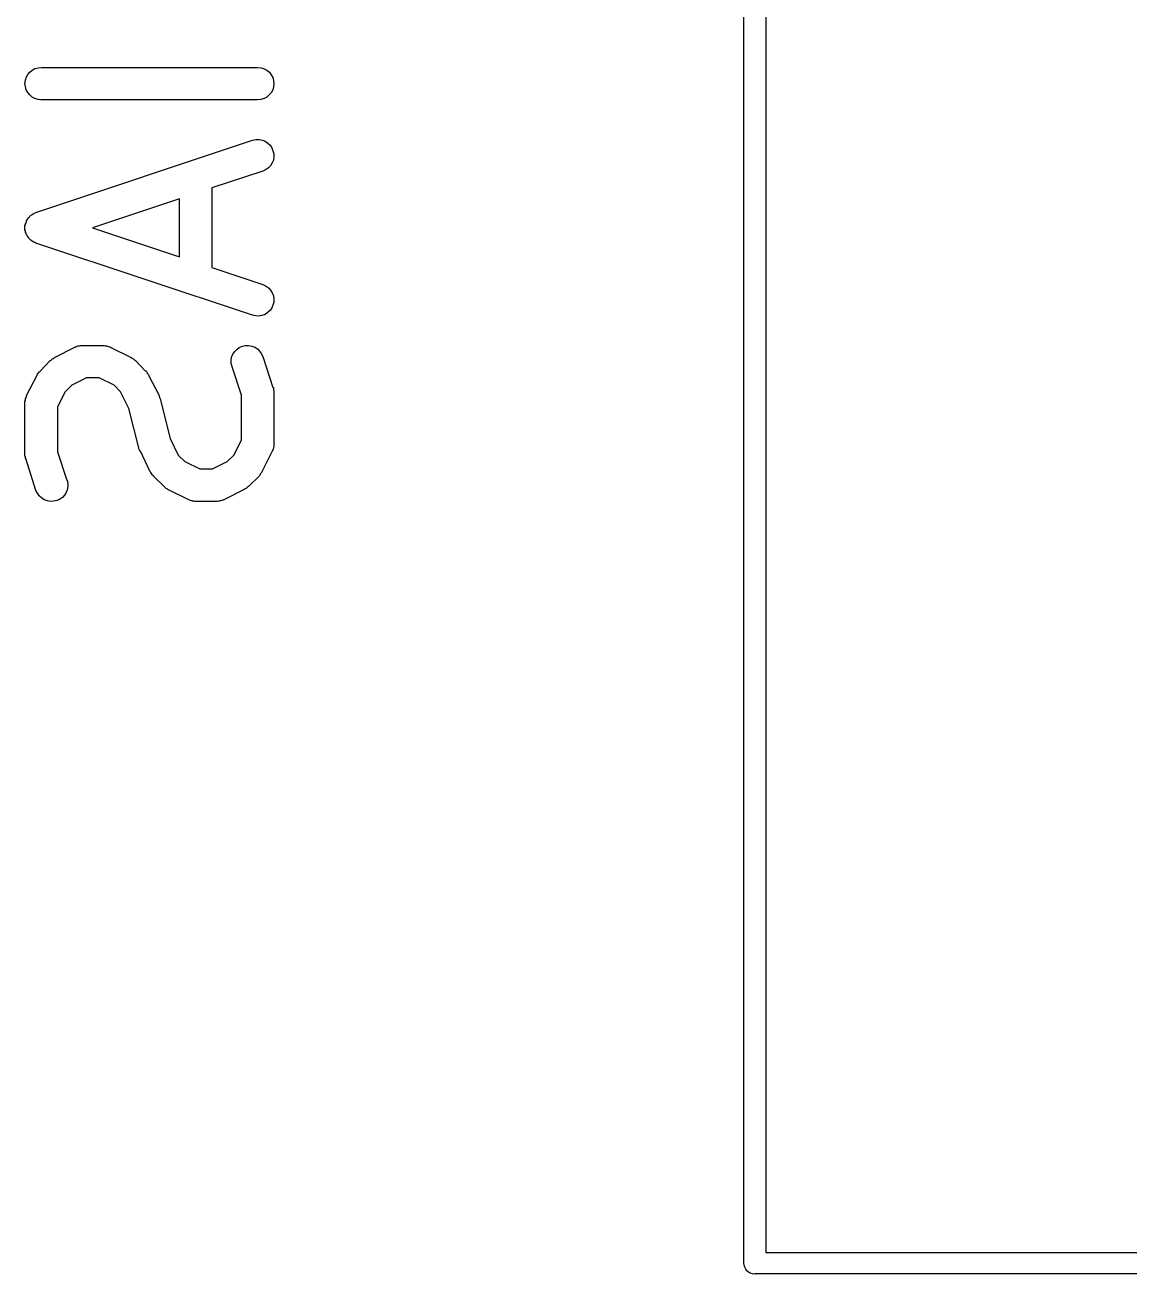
# Model space of a CAD drawing. Extents: x -14.42 to -9.41, y 0.06 to 0.58.
# Drawn here: x -14.4202 to -14.2193, y 0.0571 to 0.2845 of the extents above; entities that cross this region are included whole.
import ezdxf

# ---------------------------------------------------------------- set-up
doc = ezdxf.new("R2010")
doc.units = 0
doc.header["$MEASUREMENT"] = 0
doc.layers.add('BLACK', color=7, linetype='CONTINUOUS')

msp = doc.modelspace()

# ---------------------------------------------------------------- linework, layer by layer
at = {"layer": 'BLACK', "linetype": 'CONTINUOUS'}
for p, q in [((-14.2894, 0.05915), (-14.2894, 0.5314)), ((-14.2854, 0.52953), (-14.2854, 0.06102)), ((-14.42, 0.27495), (-14.4197, 0.27546)), ((-14.4197, 0.27546), (-14.4193, 0.27591)), ((-14.4193, 0.27591), (-14.4189, 0.27627)), ((-14.4189, 0.27627), (-14.4184, 0.27654)), ((-14.4184, 0.27654), (-14.4178, 0.27671)), ((-14.4178, 0.27671), (-14.4172, 0.27676)), ((-14.4172, 0.27676), (-14.3779, 0.27676)), ((-14.3779, 0.27676), (-14.3778, 0.27676)), ((-14.3778, 0.27676), (-14.3772, 0.2767)), ((-14.3772, 0.2767), (-14.3767, 0.27652)), ((-14.3767, 0.27652), (-14.3762, 0.27625)), ((-14.3762, 0.27625), (-14.3757, 0.27587)), ((-14.3757, 0.27587), (-14.3754, 0.27543)), ((-14.3754, 0.27543), (-14.3751, 0.27492)), ((-14.4202, 0.27383), (-14.4201, 0.2744)), ((-14.4201, 0.27326), (-14.4202, 0.27383)), ((-14.4201, 0.2744), (-14.42, 0.27495)), ((-14.42, 0.2727), (-14.4201, 0.27326)), ((-14.3751, 0.27492), (-14.375, 0.27436)), ((-14.375, 0.27322), (-14.3751, 0.27266)), ((-14.375, 0.27436), (-14.3749, 0.27379)), ((-14.3749, 0.27379), (-14.375, 0.27322)), ((-14.4197, 0.27219), (-14.42, 0.2727)), ((-14.4193, 0.27174), (-14.4197, 0.27219)), ((-14.4189, 0.27137), (-14.4193, 0.27174)), ((-14.4184, 0.2711), (-14.4189, 0.27137)), ((-14.4178, 0.27092), (-14.4184, 0.2711)), ((-14.4173, 0.27086), (-14.4178, 0.27092)), ((-14.4172, 0.27086), (-14.4173, 0.27086)), ((-14.3779, 0.27086), (-14.4172, 0.27086)), ((-14.3773, 0.27091), (-14.3779, 0.27086)), ((-14.3767, 0.27108), (-14.3773, 0.27091)), ((-14.3762, 0.27135), (-14.3767, 0.27108)), ((-14.3758, 0.27171), (-14.3762, 0.27135)), ((-14.3754, 0.27216), (-14.3758, 0.27171)), ((-14.3751, 0.27266), (-14.3754, 0.27216)), ((-14.4182, 0.25036), (-14.3788, 0.26349)), ((-14.3788, 0.2635), (-14.3782, 0.26362)), ((-14.3788, 0.26349), (-14.3788, 0.2635)), ((-14.3782, 0.26362), (-14.3776, 0.26363)), ((-14.3776, 0.26363), (-14.377, 0.26353)), ((-14.377, 0.26353), (-14.3765, 0.26331)), ((-14.3765, 0.26331), (-14.376, 0.263)), ((-14.376, 0.263), (-14.3756, 0.2626)), ((-14.3756, 0.2626), (-14.3753, 0.26213)), ((-14.3753, 0.26213), (-14.3751, 0.2616)), ((-14.3751, 0.2616), (-14.3749, 0.26104)), ((-14.3752, 0.25936), (-14.3755, 0.25887)), ((-14.375, 0.25989), (-14.3752, 0.25936)), ((-14.3749, 0.26046), (-14.375, 0.25989)), ((-14.3749, 0.26104), (-14.3749, 0.26046)), ((-14.3769, 0.25788), (-14.3862, 0.25481)), ((-14.3764, 0.25812), (-14.3769, 0.25788)), ((-14.3759, 0.25845), (-14.3764, 0.25812)), ((-14.3755, 0.25887), (-14.3759, 0.25845)), ((-14.3862, 0.25481), (-14.3862, 0.24032)), ((-14.3921, 0.25284), (-14.4079, 0.24756)), ((-14.3921, 0.24229), (-14.3921, 0.25284)), ((-14.4187, 0.25013), (-14.4186, 0.25016)), ((-14.4186, 0.25016), (-14.4185, 0.25021)), ((-14.4185, 0.25021), (-14.4183, 0.25028)), ((-14.4183, 0.25028), (-14.4182, 0.25036)), ((-14.4202, 0.24796), (-14.4201, 0.24815)), ((-14.4202, 0.24787), (-14.4202, 0.24796)), ((-14.4201, 0.24835), (-14.42, 0.24843)), ((-14.4201, 0.24815), (-14.4201, 0.24835)), ((-14.42, 0.24852), (-14.4199, 0.2487)), ((-14.42, 0.24843), (-14.42, 0.24852)), ((-14.4199, 0.24889), (-14.4198, 0.24896)), ((-14.4199, 0.2487), (-14.4199, 0.24889)), ((-14.4198, 0.24904), (-14.4197, 0.24921)), ((-14.4198, 0.24896), (-14.4198, 0.24904)), ((-14.4197, 0.24921), (-14.4196, 0.24938)), ((-14.4196, 0.24938), (-14.4195, 0.24944)), ((-14.4195, 0.24944), (-14.4194, 0.24951)), ((-14.4194, 0.24951), (-14.4193, 0.24965)), ((-14.4193, 0.24965), (-14.4192, 0.2498)), ((-14.4192, 0.2498), (-14.4191, 0.24985)), ((-14.4191, 0.24985), (-14.419, 0.2499)), ((-14.419, 0.2499), (-14.4189, 0.25001)), ((-14.4189, 0.25001), (-14.4187, 0.25013)), ((-14.4202, 0.24779), (-14.4202, 0.24787)), ((-14.4202, 0.24758), (-14.4202, 0.24779)), ((-14.4202, 0.24738), (-14.4202, 0.24758)), ((-14.4202, 0.2473), (-14.4202, 0.24738)), ((-14.4202, 0.24721), (-14.4202, 0.2473)), ((-14.4201, 0.24701), (-14.4202, 0.24721)), ((-14.4201, 0.24681), (-14.4201, 0.24701)), ((-14.4201, 0.24673), (-14.4201, 0.24681)), ((-14.42, 0.24665), (-14.4201, 0.24673)), ((-14.42, 0.24646), (-14.42, 0.24665)), ((-14.4199, 0.24627), (-14.42, 0.24646)), ((-14.4198, 0.2462), (-14.4199, 0.24627)), ((-14.4198, 0.24612), (-14.4198, 0.2462)), ((-14.4197, 0.24595), (-14.4198, 0.24612)), ((-14.4196, 0.24578), (-14.4197, 0.24595)), ((-14.4195, 0.24572), (-14.4196, 0.24578)), ((-14.4195, 0.24565), (-14.4195, 0.24572)), ((-14.4193, 0.24551), (-14.4195, 0.24565)), ((-14.4079, 0.24756), (-14.3921, 0.24229)), ((-14.4192, 0.24536), (-14.4193, 0.24551)), ((-14.4191, 0.24531), (-14.4192, 0.24536)), ((-14.4191, 0.24525), (-14.4191, 0.24531)), ((-14.4189, 0.24514), (-14.4191, 0.24525)), ((-14.4187, 0.24502), (-14.4189, 0.24514)), ((-14.4186, 0.24498), (-14.4187, 0.24502)), ((-14.4186, 0.24494), (-14.4186, 0.24498)), ((-14.4184, 0.24486), (-14.4186, 0.24494)), ((-14.4182, 0.24477), (-14.4184, 0.24486)), ((-14.4182, 0.24476), (-14.4182, 0.24477)), ((-14.3788, 0.23164), (-14.4182, 0.24476)), ((-14.3862, 0.24032), (-14.3769, 0.23724)), ((-14.3769, 0.23724), (-14.3769, 0.23723)), ((-14.3769, 0.23723), (-14.3764, 0.23699)), ((-14.3764, 0.23699), (-14.3759, 0.23665)), ((-14.3759, 0.23665), (-14.3755, 0.23622)), ((-14.3755, 0.23622), (-14.3752, 0.23573)), ((-14.3752, 0.23573), (-14.375, 0.23519)), ((-14.375, 0.23519), (-14.3749, 0.23462)), ((-14.3749, 0.23462), (-14.3749, 0.23405)), ((-14.3761, 0.2321), (-14.3765, 0.23179)), ((-14.3756, 0.23249), (-14.3761, 0.2321)), ((-14.3753, 0.23296), (-14.3756, 0.23249)), ((-14.3751, 0.23349), (-14.3753, 0.23296)), ((-14.3749, 0.23405), (-14.3751, 0.23349)), ((-14.3782, 0.23151), (-14.3788, 0.23164)), ((-14.3777, 0.23149), (-14.3782, 0.23151)), ((-14.3771, 0.23159), (-14.3777, 0.23149)), ((-14.3765, 0.23179), (-14.3771, 0.23159)), ((-14.4148, 0.22396), (-14.4111, 0.22583)), ((-14.4111, 0.22583), (-14.411, 0.22585)), ((-14.411, 0.22585), (-14.4109, 0.22588)), ((-14.4109, 0.22592), (-14.4107, 0.22598)), ((-14.4109, 0.22588), (-14.4109, 0.22592)), ((-14.4107, 0.22598), (-14.4105, 0.22605)), ((-14.4105, 0.22605), (-14.4104, 0.22606)), ((-14.4104, 0.22606), (-14.4103, 0.22609)), ((-14.4103, 0.22609), (-14.4101, 0.22611)), ((-14.4101, 0.22611), (-14.4099, 0.22614)), ((-14.4099, 0.22614), (-14.4098, 0.22614)), ((-14.4098, 0.22614), (-14.4097, 0.22614)), ((-14.4097, 0.22614), (-14.406, 0.22614)), ((-14.406, 0.22614), (-14.4059, 0.22614)), ((-14.4059, 0.22614), (-14.4059, 0.22613)), ((-14.4059, 0.22613), (-14.4058, 0.22614)), ((-14.4058, 0.22614), (-14.4056, 0.2261)), ((-14.4056, 0.2261), (-14.4054, 0.22608)), ((-14.4054, 0.22608), (-14.4053, 0.22605)), ((-14.4053, 0.22605), (-14.4052, 0.22604)), ((-14.4052, 0.22604), (-14.405, 0.22597)), ((-14.405, 0.22597), (-14.4048, 0.2259)), ((-14.4048, 0.2259), (-14.4047, 0.22586)), ((-14.4047, 0.22586), (-14.4047, 0.22583)), ((-14.4047, 0.22583), (-14.4009, 0.22396)), ((-14.382, 0.22502), (-14.3816, 0.22544)), ((-14.3816, 0.22544), (-14.3812, 0.22577)), ((-14.3812, 0.22577), (-14.3806, 0.226)), ((-14.3806, 0.226), (-14.3801, 0.22612)), ((-14.3801, 0.22612), (-14.3795, 0.22614)), ((-14.3795, 0.22614), (-14.3789, 0.22604)), ((-14.3789, 0.22604), (-14.3784, 0.22583)), ((-14.3784, 0.22583), (-14.3779, 0.22552)), ((-14.3779, 0.22552), (-14.3775, 0.22512)), ((-14.4174, 0.22153), (-14.4156, 0.2234)), ((-14.4156, 0.2234), (-14.4155, 0.22343)), ((-14.4155, 0.22343), (-14.4154, 0.22354)), ((-14.4154, 0.22354), (-14.4153, 0.22365)), ((-14.4153, 0.22365), (-14.4152, 0.22372)), ((-14.4152, 0.22372), (-14.4151, 0.22379)), ((-14.4151, 0.22379), (-14.4149, 0.22387)), ((-14.4149, 0.22387), (-14.4148, 0.22396)), ((-14.4009, 0.22396), (-14.4009, 0.22394)), ((-14.4009, 0.22394), (-14.4007, 0.22385)), ((-14.4007, 0.22385), (-14.4006, 0.22377)), ((-14.4006, 0.22377), (-14.4005, 0.22369)), ((-14.4005, 0.22369), (-14.4004, 0.22362)), ((-14.4004, 0.22362), (-14.4003, 0.22351)), ((-14.4003, 0.22351), (-14.4001, 0.2234)), ((-14.4001, 0.2234), (-14.3983, 0.22153)), ((-14.3827, 0.22344), (-14.3826, 0.224)), ((-14.3827, 0.22286), (-14.3827, 0.22344)), ((-14.3826, 0.224), (-14.3824, 0.22454)), ((-14.3824, 0.22454), (-14.382, 0.22502)), ((-14.3775, 0.22512), (-14.3772, 0.22465)), ((-14.3772, 0.22465), (-14.3769, 0.22412)), ((-14.3769, 0.22412), (-14.3751, 0.2185)), ((-14.4199, 0.21701), (-14.418, 0.22076)), ((-14.418, 0.2208), (-14.4179, 0.22094)), ((-14.418, 0.22076), (-14.418, 0.2208)), ((-14.4179, 0.22094), (-14.4178, 0.22108)), ((-14.4178, 0.22108), (-14.4177, 0.22118)), ((-14.4177, 0.22128), (-14.4175, 0.2214)), ((-14.4177, 0.22118), (-14.4177, 0.22128)), ((-14.4175, 0.2214), (-14.4174, 0.22153)), ((-14.3983, 0.22153), (-14.3982, 0.2215)), ((-14.3982, 0.2215), (-14.3981, 0.22137)), ((-14.3981, 0.22137), (-14.398, 0.22125)), ((-14.398, 0.22125), (-14.398, 0.22115)), ((-14.398, 0.22115), (-14.3979, 0.22105)), ((-14.3979, 0.22105), (-14.3978, 0.2209)), ((-14.3978, 0.2209), (-14.3977, 0.22076)), ((-14.3977, 0.22076), (-14.3958, 0.21701)), ((-14.3825, 0.2223), (-14.3827, 0.22286)), ((-14.3825, 0.22226), (-14.3825, 0.2223)), ((-14.3808, 0.21709), (-14.3825, 0.22226)), ((-14.4117, 0.21889), (-14.4129, 0.21769)), ((-14.409, 0.22024), (-14.4117, 0.21889)), ((-14.4067, 0.22024), (-14.409, 0.22024)), ((-14.404, 0.21889), (-14.4067, 0.22024)), ((-14.4028, 0.21769), (-14.404, 0.21889)), ((-14.3751, 0.2185), (-14.375, 0.21846)), ((-14.375, 0.21846), (-14.375, 0.2183)), ((-14.4202, 0.21591), (-14.4201, 0.2161)), ((-14.4201, 0.21647), (-14.42, 0.21666)), ((-14.4201, 0.21639), (-14.4201, 0.21647)), ((-14.4201, 0.21631), (-14.4201, 0.21639)), ((-14.4201, 0.2161), (-14.4201, 0.21631)), ((-14.42, 0.21666), (-14.4199, 0.21685)), ((-14.4199, 0.21693), (-14.4199, 0.21701)), ((-14.4199, 0.21685), (-14.4199, 0.21693)), ((-14.4129, 0.21769), (-14.4143, 0.21499)), ((-14.4013, 0.21466), (-14.4028, 0.21769)), ((-14.3958, 0.21701), (-14.3958, 0.21698)), ((-14.3958, 0.21698), (-14.3958, 0.21696)), ((-14.3958, 0.21696), (-14.3958, 0.21695)), ((-14.3958, 0.21695), (-14.3957, 0.21669)), ((-14.3957, 0.21669), (-14.3956, 0.21643)), ((-14.3956, 0.21643), (-14.3956, 0.21642)), ((-14.3956, 0.21642), (-14.3956, 0.21641)), ((-14.3956, 0.21641), (-14.3938, 0.20922)), ((-14.3808, 0.20889), (-14.3808, 0.21709)), ((-14.375, 0.2183), (-14.375, 0.21814)), ((-14.375, 0.21814), (-14.375, 0.21802)), ((-14.375, 0.21802), (-14.3749, 0.2179)), ((-14.3749, 0.2179), (-14.3749, 0.21773)), ((-14.3749, 0.21773), (-14.3749, 0.21757)), ((-14.3749, 0.21757), (-14.3749, 0.20819)), ((-14.4202, 0.21582), (-14.4202, 0.21591)), ((-14.4202, 0.21573), (-14.4202, 0.21582)), ((-14.4202, 0.21569), (-14.4202, 0.21573)), ((-14.4202, 0.20632), (-14.4202, 0.21569)), ((-14.4143, 0.21499), (-14.4143, 0.2068)), ((-14.3995, 0.20748), (-14.4013, 0.21466)), ((-14.3938, 0.20922), (-14.3923, 0.20619)), ((-14.3995, 0.20746), (-14.3995, 0.20748)), ((-14.3995, 0.20745), (-14.3995, 0.20746)), ((-14.3994, 0.20719), (-14.3995, 0.20745)), ((-14.3993, 0.20693), (-14.3994, 0.20719)), ((-14.3822, 0.20619), (-14.3808, 0.20889)), ((-14.3751, 0.20703), (-14.3752, 0.20695)), ((-14.3752, 0.20695), (-14.3752, 0.20687)), ((-14.375, 0.20741), (-14.3751, 0.20722)), ((-14.3751, 0.20722), (-14.3751, 0.20703)), ((-14.3749, 0.20778), (-14.375, 0.20758)), ((-14.375, 0.20758), (-14.375, 0.2075)), ((-14.375, 0.2075), (-14.375, 0.20741)), ((-14.3749, 0.20819), (-14.3749, 0.20815)), ((-14.3749, 0.20815), (-14.3749, 0.20806)), ((-14.3749, 0.20806), (-14.3749, 0.20798)), ((-14.3749, 0.20798), (-14.3749, 0.20778)), ((-14.4202, 0.20615), (-14.4202, 0.20632)), ((-14.4202, 0.20599), (-14.4202, 0.20615)), ((-14.4201, 0.20587), (-14.4202, 0.20599)), ((-14.4201, 0.20574), (-14.4201, 0.20587)), ((-14.4201, 0.20559), (-14.4201, 0.20574)), ((-14.42, 0.20542), (-14.4201, 0.20559)), ((-14.42, 0.20538), (-14.42, 0.20542)), ((-14.4182, 0.19976), (-14.42, 0.20538)), ((-14.4143, 0.2068), (-14.4126, 0.20163)), ((-14.3993, 0.20692), (-14.3993, 0.20693)), ((-14.3993, 0.20691), (-14.3993, 0.20692)), ((-14.3992, 0.20687), (-14.3993, 0.20691)), ((-14.3974, 0.20312), (-14.3992, 0.20687)), ((-14.3923, 0.20619), (-14.3911, 0.205)), ((-14.3911, 0.205), (-14.3884, 0.20365)), ((-14.3861, 0.20365), (-14.3834, 0.205)), ((-14.3834, 0.205), (-14.3822, 0.20619)), ((-14.3752, 0.20687), (-14.3771, 0.20312)), ((-14.3973, 0.20298), (-14.3974, 0.20312)), ((-14.3972, 0.20283), (-14.3973, 0.20298)), ((-14.3971, 0.20274), (-14.3972, 0.20283)), ((-14.3971, 0.20264), (-14.3971, 0.20274)), ((-14.397, 0.20251), (-14.3971, 0.20264)), ((-14.3968, 0.20239), (-14.397, 0.20251)), ((-14.3884, 0.20365), (-14.3861, 0.20365)), ((-14.3775, 0.20248), (-14.3776, 0.20236)), ((-14.3774, 0.2026), (-14.3775, 0.20248)), ((-14.3773, 0.2028), (-14.3774, 0.20271)), ((-14.3774, 0.20271), (-14.3774, 0.2026)), ((-14.3772, 0.20295), (-14.3773, 0.2028)), ((-14.3771, 0.20309), (-14.3772, 0.20295)), ((-14.3771, 0.20312), (-14.3771, 0.20309)), ((-14.4126, 0.20163), (-14.4125, 0.20159)), ((-14.4125, 0.20159), (-14.4124, 0.20103)), ((-14.4124, 0.20045), (-14.4125, 0.19988)), ((-14.4124, 0.20103), (-14.4124, 0.20045)), ((-14.3968, 0.20236), (-14.3968, 0.20239)), ((-14.3949, 0.20048), (-14.3968, 0.20236)), ((-14.3948, 0.20037), (-14.3949, 0.20048)), ((-14.3947, 0.20026), (-14.3948, 0.20037)), ((-14.3946, 0.20019), (-14.3947, 0.20026)), ((-14.3945, 0.20011), (-14.3946, 0.20019)), ((-14.3799, 0.20017), (-14.38, 0.20009)), ((-14.3798, 0.20023), (-14.3799, 0.20017)), ((-14.3797, 0.20035), (-14.3798, 0.20023)), ((-14.3795, 0.20045), (-14.3797, 0.20035)), ((-14.3776, 0.20236), (-14.3795, 0.20048)), ((-14.3795, 0.20048), (-14.3795, 0.20045)), ((-14.4179, 0.19923), (-14.4182, 0.19976)), ((-14.4176, 0.19876), (-14.4179, 0.19923)), ((-14.4172, 0.19837), (-14.4176, 0.19876)), ((-14.4167, 0.19806), (-14.4172, 0.19837)), ((-14.4161, 0.19785), (-14.4167, 0.19806)), ((-14.4156, 0.19775), (-14.4161, 0.19785)), ((-14.4144, 0.19789), (-14.415, 0.19776)), ((-14.4139, 0.19812), (-14.4144, 0.19789)), ((-14.4134, 0.19845), (-14.4139, 0.19812)), ((-14.413, 0.19886), (-14.4134, 0.19845)), ((-14.4127, 0.19935), (-14.413, 0.19886)), ((-14.4125, 0.19988), (-14.4127, 0.19935)), ((-14.3944, 0.20004), (-14.3945, 0.20011)), ((-14.3942, 0.19995), (-14.3944, 0.20004)), ((-14.3942, 0.19993), (-14.3942, 0.19995)), ((-14.3904, 0.19805), (-14.3942, 0.19993)), ((-14.3903, 0.19802), (-14.3904, 0.19805)), ((-14.3903, 0.19798), (-14.3903, 0.19802)), ((-14.3901, 0.19792), (-14.3903, 0.19798)), ((-14.3899, 0.19785), (-14.3901, 0.19792)), ((-14.3844, 0.1979), (-14.3846, 0.19784)), ((-14.3842, 0.19796), (-14.3844, 0.1979)), ((-14.3841, 0.19803), (-14.3842, 0.198)), ((-14.3842, 0.198), (-14.3842, 0.19796)), ((-14.384, 0.19805), (-14.3841, 0.19803)), ((-14.3803, 0.19993), (-14.384, 0.19805)), ((-14.3801, 0.20002), (-14.3803, 0.19993)), ((-14.38, 0.20009), (-14.3801, 0.20002)), ((-14.415, 0.19776), (-14.4156, 0.19775)), ((-14.3898, 0.19783), (-14.3899, 0.19785)), ((-14.3897, 0.19781), (-14.3898, 0.19783)), ((-14.3895, 0.19778), (-14.3897, 0.19781)), ((-14.3893, 0.19775), (-14.3895, 0.19778)), ((-14.3892, 0.19775), (-14.3893, 0.19775)), ((-14.3891, 0.19774), (-14.3892, 0.19775)), ((-14.3854, 0.19774), (-14.3891, 0.19774)), ((-14.3891, 0.19774), (-14.3891, 0.19774)), ((-14.3853, 0.19775), (-14.3854, 0.19774)), ((-14.3852, 0.19775), (-14.3853, 0.19775)), ((-14.385, 0.19778), (-14.3852, 0.19775)), ((-14.3848, 0.1978), (-14.385, 0.19778)), ((-14.3847, 0.19782), (-14.3848, 0.1978)), ((-14.3846, 0.19784), (-14.3847, 0.19782)), ((-14.2894, 0.05906), (-14.2894, 0.05915)), ((-14.2854, 0.06102), (-13.9035, 0.06102)), ((-14.2893, 0.05867), (-14.2894, 0.05906)), ((-14.2892, 0.0583), (-14.2893, 0.05867)), ((-14.289, 0.05796), (-14.2892, 0.0583)), ((-14.2888, 0.05766), (-14.289, 0.05796)), ((-14.2885, 0.05741), (-14.2888, 0.05766)), ((-14.2882, 0.05723), (-14.2885, 0.05741)), ((-14.2878, 0.05712), (-14.2882, 0.05723)), ((-14.2874, 0.05708), (-14.2878, 0.05712)), ((-14.2873, 0.05709), (-14.2874, 0.05708)), ((-13.9017, 0.05709), (-14.2873, 0.05709))]:
    msp.add_line(p, q, dxfattribs=at)

doc.saveas('drawing.dxf')
